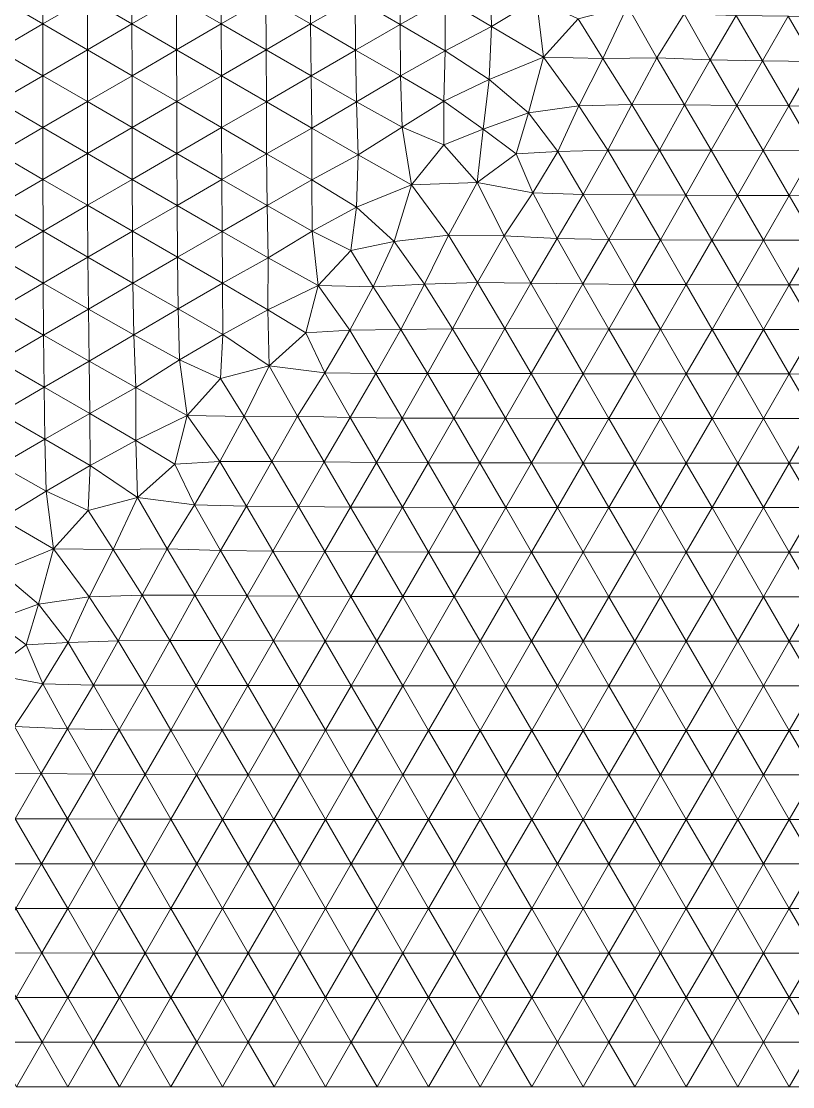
# Model space of a CAD drawing. Extents: x 1.2 to 53.9, y -43.5 to 3.2.
# Drawn here: x 3.822 to 6.82, y -43.174 to -39.032 of the extents above; entities that cross this region are included whole.
import ezdxf

# ---------------------------------------------------------------- set-up
doc = ezdxf.new("R2010")
doc.units = 0
doc.header["$MEASUREMENT"] = 0
doc.layers.add('layer', color=7, linetype='Continuous')

msp = doc.modelspace()

# ---------------------------------------------------------------- linework, layer by layer
at = {"layer": 'layer', "color": 47, "lineweight": 9}
for points in [[(3.9053, -38.8396), (3.7321, -38.9404), (3.9054, -39.0413)], [(3.9053, -38.8396), (3.9054, -39.0413), (4.0786, -38.9405)], [(4.2519, -38.8397), (4.0786, -38.9405), (4.252, -39.0413)], [(4.2519, -38.8397), (4.252, -39.0413), (4.4253, -38.9405)], [(4.5986, -38.8398), (4.4253, -38.9405), (4.5989, -39.0415)], [(4.5986, -38.8398), (4.5989, -39.0415), (4.7723, -38.9408)], [(4.9456, -38.8401), (4.7723, -38.9408), (4.9464, -39.0419)], [(4.9456, -38.8401), (4.9464, -39.0419), (5.1198, -38.9414)], [(5.2936, -38.8413), (5.1198, -38.9414), (5.2943, -39.0433)], [(5.2936, -38.8413), (5.2943, -39.0433), (5.4694, -38.9444)], [(5.6447, -38.8439), (5.4694, -38.9444), (5.6495, -39.0513)], [(5.6447, -38.8439), (5.6495, -39.0513), (5.8238, -38.9456)], [(3.7321, -38.9404), (3.7321, -39.1421), (3.9054, -39.0413)], [(4.0786, -38.9405), (3.9054, -39.0413), (4.0787, -39.1421)], [(4.0786, -38.9405), (4.0787, -39.1421), (4.252, -39.0413)], [(4.4253, -38.9405), (4.252, -39.0413), (4.4255, -39.1422)], [(4.4253, -38.9405), (4.4255, -39.1422), (4.5989, -39.0415)], [(4.7723, -38.9408), (4.5989, -39.0415), (4.773, -39.1425)], [(4.7723, -38.9408), (4.773, -39.1425), (4.9464, -39.0419)], [(5.1198, -38.9414), (4.9464, -39.0419), (5.1211, -39.1431)], [(5.1198, -38.9414), (5.1211, -39.1431), (5.2943, -39.0433)], [(5.4694, -38.9444), (5.2943, -39.0433), (5.4686, -39.1469)], [(5.4694, -38.9444), (5.4686, -39.1469), (5.6495, -39.0513)], [(5.8238, -38.9456), (5.6495, -39.0513), (5.8519, -39.171)], [(5.8238, -38.9456), (5.8519, -39.171), (5.986, -39.0218)], [(5.986, -39.0218), (6.0823, -39.1756), (6.1782, -38.9729)], [(6.0823, -39.1756), (6.2923, -39.1739), (6.1782, -38.9729)], [(6.1782, -38.9729), (6.2923, -39.1739), (6.3986, -39.0021)], [(5.986, -39.0218), (5.8519, -39.171), (6.0823, -39.1756)], [(6.2923, -39.1739), (6.4995, -39.1809), (6.3986, -39.0021)], [(6.3986, -39.0021), (6.4995, -39.1809), (6.6002, -39.0083)], [(6.4995, -39.1809), (6.7027, -39.1849), (6.6002, -39.0083)], [(6.6002, -39.0083), (6.7027, -39.1849), (6.8026, -39.0115)], [(6.7027, -39.1849), (6.9047, -39.1874), (6.8026, -39.0115)], [(6.8026, -39.0115), (6.9047, -39.1874), (7.0048, -39.0139)], [(3.9054, -39.0413), (3.7321, -39.1421), (3.9055, -39.2429)], [(3.9054, -39.0413), (3.9055, -39.2429), (4.0787, -39.1421)], [(4.252, -39.0413), (4.0787, -39.1421), (4.2522, -39.243)], [(4.252, -39.0413), (4.2522, -39.243), (4.4255, -39.1422)], [(4.5989, -39.0415), (4.4255, -39.1422), (4.5995, -39.2432)], [(4.5989, -39.0415), (4.5995, -39.2432), (4.773, -39.1425)], [(4.9464, -39.0419), (4.773, -39.1425), (4.948, -39.2438)], [(4.9464, -39.0419), (4.948, -39.2438), (5.1211, -39.1431)], [(5.2943, -39.0433), (5.1211, -39.1431), (5.2956, -39.2438)], [(5.2943, -39.0433), (5.2956, -39.2438), (5.4686, -39.1469)], [(5.6495, -39.0513), (5.4686, -39.1469), (5.6406, -39.2579)], [(5.6495, -39.0513), (5.6406, -39.2579), (5.8519, -39.171)], [(3.7321, -39.1421), (3.7322, -39.3437), (3.9055, -39.2429)], [(4.0787, -39.1421), (3.9055, -39.2429), (4.0789, -39.3437)], [(4.0787, -39.1421), (4.0789, -39.3437), (4.2522, -39.243)], [(4.4255, -39.1422), (4.2522, -39.243), (4.4259, -39.3439)], [(4.4255, -39.1422), (4.4259, -39.3439), (4.5995, -39.2432)], [(4.773, -39.1425), (4.5995, -39.2432), (4.7742, -39.3445)], [(4.773, -39.1425), (4.7742, -39.3445), (4.948, -39.2438)], [(5.1211, -39.1431), (4.948, -39.2438), (5.1246, -39.345)], [(5.1211, -39.1431), (5.1246, -39.345), (5.2956, -39.2438)], [(5.4686, -39.1469), (5.2956, -39.2438), (5.4645, -39.3423)], [(5.4686, -39.1469), (5.4645, -39.3423), (5.6406, -39.2579)], [(5.8519, -39.171), (5.6406, -39.2579), (5.7925, -39.3869)], [(5.8519, -39.171), (5.7925, -39.3869), (5.9889, -39.3598)], [(5.8519, -39.171), (5.9889, -39.3598), (6.0823, -39.1756)], [(5.9889, -39.3598), (6.1946, -39.3551), (6.0823, -39.1756)], [(6.0823, -39.1756), (6.1946, -39.3551), (6.2923, -39.1739)], [(6.1946, -39.3551), (6.3994, -39.3558), (6.2923, -39.1739)], [(6.2923, -39.1739), (6.3994, -39.3558), (6.4995, -39.1809)], [(6.3994, -39.3558), (6.6028, -39.3586), (6.4995, -39.1809)], [(6.4995, -39.1809), (6.6028, -39.3586), (6.7027, -39.1849)], [(6.6028, -39.3586), (6.8048, -39.3608), (6.7027, -39.1849)], [(6.7027, -39.1849), (6.8048, -39.3608), (6.9047, -39.1874)], [(6.8048, -39.3608), (7.0061, -39.3622), (6.9047, -39.1874)], [(3.9055, -39.2429), (3.7322, -39.3437), (3.9056, -39.4445)], [(3.9055, -39.2429), (3.9056, -39.4445), (4.0789, -39.3437)], [(4.2522, -39.243), (4.0789, -39.3437), (4.2525, -39.4446)], [(4.2522, -39.243), (4.2525, -39.4446), (4.4259, -39.3439)], [(4.5995, -39.2432), (4.4259, -39.3439), (4.6002, -39.445)], [(4.5995, -39.2432), (4.6002, -39.445), (4.7742, -39.3445)], [(4.948, -39.2438), (4.7742, -39.3445), (4.9505, -39.4464)], [(4.948, -39.2438), (4.9505, -39.4464), (5.1246, -39.345)], [(5.2956, -39.2438), (5.1246, -39.345), (5.3027, -39.4434)], [(5.2956, -39.2438), (5.3027, -39.4434), (5.4645, -39.3423)], [(5.6406, -39.2579), (5.4645, -39.3423), (5.6171, -39.4505)], [(5.6406, -39.2579), (5.6171, -39.4505), (5.7925, -39.3869)], [(3.7322, -39.3437), (3.7323, -39.5453), (3.9056, -39.4445)], [(4.0789, -39.3437), (3.9056, -39.4445), (4.0792, -39.5454)], [(4.0789, -39.3437), (4.0792, -39.5454), (4.2525, -39.4446)], [(4.4259, -39.3439), (4.2525, -39.4446), (4.4265, -39.5456)], [(4.4259, -39.3439), (4.4265, -39.5456), (4.6002, -39.445)], [(4.7742, -39.3445), (4.6002, -39.445), (4.7754, -39.5464)], [(4.7742, -39.3445), (4.7754, -39.5464), (4.9505, -39.4464)], [(5.1246, -39.345), (4.9505, -39.4464), (5.1316, -39.5505)], [(5.1246, -39.345), (5.1316, -39.5505), (5.3027, -39.4434)], [(5.4645, -39.3423), (5.3027, -39.4434), (5.4635, -39.5122)], [(5.4645, -39.3423), (5.4635, -39.5122), (5.6171, -39.4505)], [(5.9889, -39.3598), (6.1011, -39.5329), (6.1946, -39.3551)], [(6.1011, -39.5329), (6.3017, -39.532), (6.1946, -39.3551)], [(6.1946, -39.3551), (6.3017, -39.532), (6.3994, -39.3558)], [(6.3017, -39.532), (6.5035, -39.533), (6.3994, -39.3558)], [(6.3994, -39.3558), (6.5035, -39.533), (6.6028, -39.3586)], [(5.6171, -39.4505), (5.7451, -39.5463), (5.7925, -39.3869)], [(5.7451, -39.5463), (5.9076, -39.5384), (5.7925, -39.3869)], [(5.7925, -39.3869), (5.9076, -39.5384), (5.9889, -39.3598)], [(5.9076, -39.5384), (6.1011, -39.5329), (5.9889, -39.3598)], [(6.5035, -39.533), (6.705, -39.5345), (6.6028, -39.3586)], [(6.6028, -39.3586), (6.705, -39.5345), (6.8048, -39.3608)], [(6.705, -39.5345), (6.9061, -39.5356), (6.8048, -39.3608)], [(6.8048, -39.3608), (6.9061, -39.5356), (7.0061, -39.3622)], [(3.9056, -39.4445), (3.7323, -39.5453), (3.9059, -39.6461)], [(3.9056, -39.4445), (3.9059, -39.6461), (4.0792, -39.5454)], [(4.2525, -39.4446), (4.0792, -39.5454), (4.253, -39.6462)], [(4.2525, -39.4446), (4.253, -39.6462), (4.4265, -39.5456)], [(4.6002, -39.445), (4.4265, -39.5456), (4.6013, -39.6467)], [(4.6002, -39.445), (4.6013, -39.6467), (4.7754, -39.5464)], [(4.9505, -39.4464), (4.7754, -39.5464), (4.9514, -39.6485)], [(4.9505, -39.4464), (4.9514, -39.6485), (5.1316, -39.5505)], [(5.3027, -39.4434), (5.1316, -39.5505), (5.3384, -39.6669)], [(5.3027, -39.4434), (5.3384, -39.6669), (5.4635, -39.5122)], [(5.4635, -39.5122), (5.5938, -39.6579), (5.6171, -39.4505)], [(5.6171, -39.4505), (5.5938, -39.6579), (5.7451, -39.5463)], [(5.4635, -39.5122), (5.3384, -39.6669), (5.5938, -39.6579)], [(3.7323, -39.5453), (3.7326, -39.7469), (3.9059, -39.6461)], [(4.0792, -39.5454), (3.9059, -39.6461), (4.0796, -39.747)], [(4.0792, -39.5454), (4.0796, -39.747), (4.253, -39.6462)], [(4.4265, -39.5456), (4.253, -39.6462), (4.4275, -39.7472)], [(4.4265, -39.5456), (4.4275, -39.7472), (4.6013, -39.6467)], [(4.7754, -39.5464), (4.6013, -39.6467), (4.777, -39.748)], [(4.7754, -39.5464), (4.777, -39.748), (4.9514, -39.6485)], [(5.1316, -39.5505), (4.9514, -39.6485), (5.1243, -39.7537)], [(5.1316, -39.5505), (5.1243, -39.7537), (5.3384, -39.6669)], [(5.5938, -39.6579), (5.8097, -39.6985), (5.7451, -39.5463)], [(5.8097, -39.6985), (5.9076, -39.5384), (5.7451, -39.5463)], [(5.8097, -39.6985), (6.006, -39.7055), (5.9076, -39.5384)], [(5.9076, -39.5384), (6.006, -39.7055), (6.1011, -39.5329)], [(6.006, -39.7055), (6.2044, -39.7066), (6.1011, -39.5329)], [(6.1011, -39.5329), (6.2044, -39.7066), (6.3017, -39.532)], [(6.2044, -39.7066), (6.4046, -39.7074), (6.3017, -39.532)], [(6.3017, -39.532), (6.4046, -39.7074), (6.5035, -39.533)], [(6.4046, -39.7074), (6.6054, -39.7083), (6.5035, -39.533)], [(6.5035, -39.533), (6.6054, -39.7083), (6.705, -39.5345)], [(6.6054, -39.7083), (6.8062, -39.7091), (6.705, -39.5345)], [(6.705, -39.5345), (6.8062, -39.7091), (6.9061, -39.5356)], [(6.8062, -39.7091), (7.0068, -39.7096), (6.9061, -39.5356)], [(3.9059, -39.6461), (3.7326, -39.7469), (3.9063, -39.8478)], [(3.9059, -39.6461), (3.9063, -39.8478), (4.0796, -39.747)], [(4.253, -39.6462), (4.0796, -39.747), (4.2539, -39.8478)], [(4.253, -39.6462), (4.2539, -39.8478), (4.4275, -39.7472)], [(4.6013, -39.6467), (4.4275, -39.7472), (4.603, -39.8486)], [(4.6013, -39.6467), (4.603, -39.8486), (4.777, -39.748)], [(4.9514, -39.6485), (4.777, -39.748), (4.9518, -39.847)], [(4.9514, -39.6485), (4.9518, -39.847), (5.1243, -39.7537)], [(5.3384, -39.6669), (5.1243, -39.7537), (5.2714, -39.8874)], [(5.3384, -39.6669), (5.2714, -39.8874), (5.4816, -39.8635)], [(5.3384, -39.6669), (5.4816, -39.8635), (5.5938, -39.6579)], [(5.4816, -39.8635), (5.6982, -39.8658), (5.5938, -39.6579)], [(5.5938, -39.6579), (5.6982, -39.8658), (5.8097, -39.6985)], [(5.6982, -39.8658), (5.9047, -39.8757), (5.8097, -39.6985)], [(5.8097, -39.6985), (5.9047, -39.8757), (6.006, -39.7055)], [(5.9047, -39.8757), (6.1054, -39.8797), (6.006, -39.7055)], [(6.006, -39.7055), (6.1054, -39.8797), (6.2044, -39.7066)], [(6.1054, -39.8797), (6.3055, -39.8812), (6.2044, -39.7066)], [(6.2044, -39.7066), (6.3055, -39.8812), (6.4046, -39.7074)], [(6.3055, -39.8812), (6.5058, -39.882), (6.4046, -39.7074)], [(6.4046, -39.7074), (6.5058, -39.882), (6.6054, -39.7083)], [(6.5058, -39.882), (6.7063, -39.8826), (6.6054, -39.7083)], [(6.6054, -39.7083), (6.7063, -39.8826), (6.8062, -39.7091)], [(6.7063, -39.8826), (6.9067, -39.883), (6.8062, -39.7091)], [(6.8062, -39.7091), (6.9067, -39.883), (7.0068, -39.7096)], [(3.7326, -39.7469), (3.733, -39.9486), (3.9063, -39.8478)], [(4.0796, -39.747), (3.9063, -39.8478), (4.0806, -39.9486)], [(4.0796, -39.747), (4.0806, -39.9486), (4.2539, -39.8478)], [(4.4275, -39.7472), (4.2539, -39.8478), (4.4288, -39.9487)], [(4.4275, -39.7472), (4.4288, -39.9487), (4.603, -39.8486)], [(4.777, -39.748), (4.603, -39.8486), (4.7815, -39.951)], [(4.777, -39.748), (4.7815, -39.951), (4.9518, -39.847)], [(5.1243, -39.7537), (4.9518, -39.847), (5.1026, -39.9222)], [(5.1243, -39.7537), (5.1026, -39.9222), (5.2714, -39.8874)], [(3.9063, -39.8478), (3.733, -39.9486), (3.9072, -40.0496)], [(3.9063, -39.8478), (3.9072, -40.0496), (4.0806, -39.9486)], [(4.2539, -39.8478), (4.0806, -39.9486), (4.2556, -40.0493)], [(4.2539, -39.8478), (4.2556, -40.0493), (4.4288, -39.9487)], [(4.603, -39.8486), (4.4288, -39.9487), (4.6044, -40.0501)], [(4.603, -39.8486), (4.6044, -40.0501), (4.7815, -39.951)], [(4.9518, -39.847), (4.7815, -39.951), (4.9759, -40.0591)], [(4.9518, -39.847), (4.9759, -40.0591), (5.1026, -39.9222)], [(5.1026, -39.9222), (5.1894, -40.0641), (5.2714, -39.8874)], [(5.1894, -40.0641), (5.3891, -40.0533), (5.2714, -39.8874)], [(5.2714, -39.8874), (5.3891, -40.0533), (5.4816, -39.8635)], [(5.3891, -40.0533), (5.5954, -40.0477), (5.4816, -39.8635)], [(5.4816, -39.8635), (5.5954, -40.0477), (5.6982, -39.8658)], [(5.5954, -40.0477), (5.8018, -40.0494), (5.6982, -39.8658)], [(5.6982, -39.8658), (5.8018, -40.0494), (5.9047, -39.8757)], [(5.8018, -40.0494), (6.0047, -40.0527), (5.9047, -39.8757)], [(5.9047, -39.8757), (6.0047, -40.0527), (6.1054, -39.8797)], [(6.0047, -40.0527), (6.2057, -40.0546), (6.1054, -39.8797)], [(6.1054, -39.8797), (6.2057, -40.0546), (6.3055, -39.8812)], [(6.2057, -40.0546), (6.406, -40.0555), (6.3055, -39.8812)], [(6.3055, -39.8812), (6.406, -40.0555), (6.5058, -39.882)], [(6.406, -40.0555), (6.6063, -40.056), (6.5058, -39.882)], [(6.5058, -39.882), (6.6063, -40.056), (6.7063, -39.8826)], [(6.6063, -40.056), (6.8067, -40.0563), (6.7063, -39.8826)], [(6.7063, -39.8826), (6.8067, -40.0563), (6.9067, -39.883)], [(6.8067, -40.0563), (7.007, -40.0564), (6.9067, -39.883)], [(5.1026, -39.9222), (4.9759, -40.0591), (5.1894, -40.0641)], [(3.733, -39.9486), (3.7338, -40.1505), (3.9072, -40.0496)], [(4.0806, -39.9486), (3.9072, -40.0496), (4.0824, -40.1505)], [(4.0806, -39.9486), (4.0824, -40.1505), (4.2556, -40.0493)], [(4.4288, -39.9487), (4.2556, -40.0493), (4.4311, -40.1494)], [(4.4288, -39.9487), (4.4311, -40.1494), (4.6044, -40.0501)], [(4.7815, -39.951), (4.6044, -40.0501), (4.7796, -40.1539)], [(4.7815, -39.951), (4.7796, -40.1539), (4.9759, -40.0591)], [(3.9072, -40.0496), (3.7338, -40.1505), (3.9087, -40.2516)], [(3.9072, -40.0496), (3.9087, -40.2516), (4.0824, -40.1505)], [(4.2556, -40.0493), (4.0824, -40.1505), (4.2591, -40.251)], [(4.2556, -40.0493), (4.2591, -40.251), (4.4311, -40.1494)], [(4.6044, -40.0501), (4.4311, -40.1494), (4.605, -40.249)], [(4.6044, -40.0501), (4.605, -40.249), (4.7796, -40.1539)], [(4.9759, -40.0591), (4.7796, -40.1539), (4.9282, -40.2431)], [(4.9759, -40.0591), (4.9282, -40.2431), (5.0988, -40.2327)], [(4.9759, -40.0591), (5.0988, -40.2327), (5.1894, -40.0641)], [(5.1894, -40.0641), (5.2963, -40.2301), (5.3891, -40.0533)], [(5.2963, -40.2301), (5.4978, -40.2267), (5.3891, -40.0533)], [(5.3891, -40.0533), (5.4978, -40.2267), (5.5954, -40.0477)], [(5.4978, -40.2267), (5.7012, -40.2257), (5.5954, -40.0477)], [(5.5954, -40.0477), (5.7012, -40.2257), (5.8018, -40.0494)], [(5.7012, -40.2257), (5.9039, -40.2267), (5.8018, -40.0494)], [(5.8018, -40.0494), (5.9039, -40.2267), (6.0047, -40.0527)], [(5.9039, -40.2267), (6.1053, -40.2281), (6.0047, -40.0527)], [(6.0047, -40.0527), (6.1053, -40.2281), (6.2057, -40.0546)], [(6.1053, -40.2281), (6.3059, -40.2289), (6.2057, -40.0546)], [(6.2057, -40.0546), (6.3059, -40.2289), (6.406, -40.0555)], [(6.3059, -40.2289), (6.5063, -40.2293), (6.406, -40.0555)], [(6.406, -40.0555), (6.5063, -40.2293), (6.6063, -40.056)], [(6.5063, -40.2293), (6.7066, -40.2296), (6.6063, -40.056)], [(6.6063, -40.056), (6.7066, -40.2296), (6.8067, -40.0563)], [(6.7066, -40.2296), (6.9069, -40.2297), (6.8067, -40.0563)], [(6.8067, -40.0563), (6.9069, -40.2297), (7.007, -40.0564)], [(5.0988, -40.2327), (5.2963, -40.2301), (5.1894, -40.0641)], [(3.7338, -40.1505), (3.735, -40.3525), (3.9087, -40.2516)], [(4.0824, -40.1505), (3.9087, -40.2516), (4.0854, -40.3531)], [(4.0824, -40.1505), (4.0854, -40.3531), (4.2591, -40.251)], [(4.4311, -40.1494), (4.2591, -40.251), (4.4368, -40.3483)], [(4.4311, -40.1494), (4.4368, -40.3483), (4.605, -40.249)], [(4.7796, -40.1539), (4.605, -40.249), (4.7847, -40.3715)], [(4.7796, -40.1539), (4.7847, -40.3715), (4.9282, -40.2431)], [(5.4978, -40.2267), (5.602, -40.401), (5.7012, -40.2257)], [(5.602, -40.401), (5.8037, -40.4011), (5.7012, -40.2257)], [(5.7012, -40.2257), (5.8037, -40.4011), (5.9039, -40.2267)], [(3.9087, -40.2516), (3.735, -40.3525), (3.9108, -40.454)], [(3.9087, -40.2516), (3.9108, -40.454), (4.0854, -40.3531)], [(4.2591, -40.251), (4.0854, -40.3531), (4.2665, -40.4558)], [(4.2591, -40.251), (4.2665, -40.4558), (4.4368, -40.3483)], [(4.605, -40.249), (4.4368, -40.3483), (4.5959, -40.4205)], [(4.605, -40.249), (4.5959, -40.4205), (4.7847, -40.3715)], [(4.7847, -40.3715), (5.0013, -40.398), (4.9282, -40.2431)], [(4.9282, -40.2431), (5.0013, -40.398), (5.0988, -40.2327)], [(5.0013, -40.398), (5.2, -40.4016), (5.0988, -40.2327)], [(5.0988, -40.2327), (5.2, -40.4016), (5.2963, -40.2301)], [(5.2, -40.4016), (5.4004, -40.4015), (5.2963, -40.2301)], [(5.2963, -40.2301), (5.4004, -40.4015), (5.4978, -40.2267)], [(5.4004, -40.4015), (5.602, -40.401), (5.4978, -40.2267)], [(5.8037, -40.4011), (6.005, -40.4017), (5.9039, -40.2267)], [(5.9039, -40.2267), (6.005, -40.4017), (6.1053, -40.2281)], [(6.005, -40.4017), (6.2058, -40.4023), (6.1053, -40.2281)], [(6.1053, -40.2281), (6.2058, -40.4023), (6.3059, -40.2289)], [(6.2058, -40.4023), (6.4062, -40.4027), (6.3059, -40.2289)], [(6.3059, -40.2289), (6.4062, -40.4027), (6.5063, -40.2293)], [(6.4062, -40.4027), (6.6065, -40.4028), (6.5063, -40.2293)], [(6.5063, -40.2293), (6.6065, -40.4028), (6.7066, -40.2296)], [(6.6065, -40.4028), (6.8068, -40.4029), (6.7066, -40.2296)], [(6.7066, -40.2296), (6.8068, -40.4029), (6.9069, -40.2297)], [(6.8068, -40.4029), (7.0071, -40.403), (6.9069, -40.2297)], [(4.4368, -40.3483), (4.2665, -40.4558), (4.4664, -40.5644)], [(4.4368, -40.3483), (4.4664, -40.5644), (4.5959, -40.4205)], [(3.735, -40.3525), (3.7368, -40.5548), (3.9108, -40.454)], [(4.0854, -40.3531), (3.9108, -40.454), (4.0883, -40.5564)], [(4.0854, -40.3531), (4.0883, -40.5564), (4.2665, -40.4558)], [(4.5959, -40.4205), (4.6886, -40.5684), (4.7847, -40.3715)], [(4.6886, -40.5684), (4.895, -40.5665), (4.7847, -40.3715)], [(4.7847, -40.3715), (4.895, -40.5665), (5.0013, -40.398)], [(4.5959, -40.4205), (4.4664, -40.5644), (4.6886, -40.5684)], [(4.895, -40.5665), (5.1, -40.5722), (5.0013, -40.398)], [(5.0013, -40.398), (5.1, -40.5722), (5.2, -40.4016)], [(5.1, -40.5722), (5.3016, -40.5744), (5.2, -40.4016)], [(5.2, -40.4016), (5.3016, -40.5744), (5.4004, -40.4015)], [(5.3016, -40.5744), (5.5028, -40.5749), (5.4004, -40.4015)], [(5.4004, -40.4015), (5.5028, -40.5749), (5.602, -40.401)], [(5.5028, -40.5749), (5.7039, -40.5751), (5.602, -40.401)], [(5.602, -40.401), (5.7039, -40.5751), (5.8037, -40.4011)], [(5.7039, -40.5751), (5.9049, -40.5754), (5.8037, -40.4011)], [(5.8037, -40.4011), (5.9049, -40.5754), (6.005, -40.4017)], [(5.9049, -40.5754), (6.1056, -40.5757), (6.005, -40.4017)], [(6.005, -40.4017), (6.1056, -40.5757), (6.2058, -40.4023)], [(6.1056, -40.5757), (6.306, -40.5759), (6.2058, -40.4023)], [(6.2058, -40.4023), (6.306, -40.5759), (6.4062, -40.4027)], [(6.306, -40.5759), (6.5064, -40.5761), (6.4062, -40.4027)], [(6.4062, -40.4027), (6.5064, -40.5761), (6.6065, -40.4028)], [(6.5064, -40.5761), (6.7067, -40.5762), (6.6065, -40.4028)], [(6.6065, -40.4028), (6.7067, -40.5762), (6.8068, -40.4029)], [(6.7067, -40.5762), (6.907, -40.5762), (6.8068, -40.4029)], [(6.8068, -40.4029), (6.907, -40.5762), (7.0071, -40.403)], [(3.9108, -40.454), (3.7368, -40.5548), (3.9136, -40.6564)], [(3.9108, -40.454), (3.9136, -40.6564), (4.0883, -40.5564)], [(4.2665, -40.4558), (4.0883, -40.5564), (4.2668, -40.6618)], [(4.2665, -40.4558), (4.2668, -40.6618), (4.4664, -40.5644)], [(3.7368, -40.5548), (3.7398, -40.7579), (3.9136, -40.6564)], [(4.0883, -40.5564), (3.9136, -40.6564), (4.0901, -40.7582)], [(4.0883, -40.5564), (4.0901, -40.7582), (4.2668, -40.6618)], [(4.4664, -40.5644), (4.2668, -40.6618), (4.419, -40.7531)], [(4.4664, -40.5644), (4.419, -40.7531), (4.5935, -40.7431)], [(4.4664, -40.5644), (4.5935, -40.7431), (4.6886, -40.5684)], [(4.5935, -40.7431), (4.7956, -40.7432), (4.6886, -40.5684)], [(4.6886, -40.5684), (4.7956, -40.7432), (4.895, -40.5665)], [(4.7956, -40.7432), (4.9991, -40.7449), (4.895, -40.5665)], [(4.895, -40.5665), (4.9991, -40.7449), (5.1, -40.5722)], [(4.9991, -40.7449), (5.2017, -40.747), (5.1, -40.5722)], [(5.1, -40.5722), (5.2017, -40.747), (5.3016, -40.5744)], [(5.2017, -40.747), (5.4031, -40.7482), (5.3016, -40.5744)], [(5.3016, -40.5744), (5.4031, -40.7482), (5.5028, -40.5749)], [(5.4031, -40.7482), (5.6041, -40.7487), (5.5028, -40.5749)], [(5.5028, -40.5749), (5.6041, -40.7487), (5.7039, -40.5751)], [(5.6041, -40.7487), (5.8049, -40.7489), (5.7039, -40.5751)], [(5.7039, -40.5751), (5.8049, -40.7489), (5.9049, -40.5754)], [(5.8049, -40.7489), (6.0054, -40.7491), (5.9049, -40.5754)], [(5.9049, -40.5754), (6.0054, -40.7491), (6.1056, -40.5757)], [(6.0054, -40.7491), (6.2059, -40.7492), (6.1056, -40.5757)], [(6.1056, -40.5757), (6.2059, -40.7492), (6.306, -40.5759)], [(6.2059, -40.7492), (6.4062, -40.7493), (6.306, -40.5759)], [(6.306, -40.5759), (6.4062, -40.7493), (6.5064, -40.5761)], [(6.4062, -40.7493), (6.6065, -40.7494), (6.5064, -40.5761)], [(6.5064, -40.5761), (6.6065, -40.7494), (6.7067, -40.5762)], [(6.6065, -40.7494), (6.8068, -40.7494), (6.7067, -40.5762)], [(6.7067, -40.5762), (6.8068, -40.7494), (6.907, -40.5762)], [(6.8068, -40.7494), (7.0071, -40.7494), (6.907, -40.5762)], [(3.9136, -40.6564), (3.7398, -40.7579), (3.9191, -40.8585)], [(3.9136, -40.6564), (3.9191, -40.8585), (4.0901, -40.7582)], [(4.2668, -40.6618), (4.0901, -40.7582), (4.274, -40.8837)], [(4.2668, -40.6618), (4.274, -40.8837), (4.419, -40.7531)], [(3.7398, -40.7579), (3.7448, -40.9644), (3.9191, -40.8585)], [(4.0901, -40.7582), (3.9191, -40.8585), (4.0817, -40.9334)], [(4.0901, -40.7582), (4.0817, -40.9334), (4.274, -40.8837)], [(4.274, -40.8837), (4.4948, -40.9114), (4.419, -40.7531)], [(4.419, -40.7531), (4.4948, -40.9114), (4.5935, -40.7431)], [(4.4948, -40.9114), (4.6967, -40.9164), (4.5935, -40.7431)], [(4.5935, -40.7431), (4.6967, -40.9164), (4.7956, -40.7432)], [(4.6967, -40.9164), (4.8993, -40.9186), (4.7956, -40.7432)], [(4.7956, -40.7432), (4.8993, -40.9186), (4.9991, -40.7449)], [(4.8993, -40.9186), (5.1016, -40.9202), (4.9991, -40.7449)], [(4.9991, -40.7449), (5.1016, -40.9202), (5.2017, -40.747)], [(5.1016, -40.9202), (5.3032, -40.9214), (5.2017, -40.747)], [(5.2017, -40.747), (5.3032, -40.9214), (5.4031, -40.7482)], [(5.3032, -40.9214), (5.5042, -40.922), (5.4031, -40.7482)], [(5.4031, -40.7482), (5.5042, -40.922), (5.6041, -40.7487)], [(5.5042, -40.922), (5.7048, -40.9223), (5.6041, -40.7487)], [(5.6041, -40.7487), (5.7048, -40.9223), (5.8049, -40.7489)], [(5.7048, -40.9223), (5.9053, -40.9224), (5.8049, -40.7489)], [(5.8049, -40.7489), (5.9053, -40.9224), (6.0054, -40.7491)], [(5.9053, -40.9224), (6.1057, -40.9225), (6.0054, -40.7491)], [(6.0054, -40.7491), (6.1057, -40.9225), (6.2059, -40.7492)], [(6.1057, -40.9225), (6.3061, -40.9226), (6.2059, -40.7492)], [(6.2059, -40.7492), (6.3061, -40.9226), (6.4062, -40.7493)], [(6.3061, -40.9226), (6.5064, -40.9226), (6.4062, -40.7493)], [(6.4062, -40.7493), (6.5064, -40.9226), (6.6065, -40.7494)], [(6.5064, -40.9226), (6.7067, -40.9226), (6.6065, -40.7494)], [(6.6065, -40.7494), (6.7067, -40.9226), (6.8068, -40.7494)], [(6.7067, -40.9226), (6.907, -40.9226), (6.8068, -40.7494)], [(6.8068, -40.7494), (6.907, -40.9226), (7.0071, -40.7494)], [(3.9191, -40.8585), (3.7448, -40.9644), (3.9476, -41.0825)], [(3.9191, -40.8585), (3.9476, -41.0825), (4.0817, -40.9334)], [(4.0817, -40.9334), (4.1783, -41.0858), (4.274, -40.8837)], [(4.1783, -41.0858), (4.3886, -41.0828), (4.274, -40.8837)], [(4.274, -40.8837), (4.3886, -41.0828), (4.4948, -40.9114)], [(4.3886, -41.0828), (4.5961, -41.0887), (4.4948, -40.9114)], [(4.4948, -40.9114), (4.5961, -41.0887), (4.6967, -40.9164)], [(4.5961, -41.0887), (4.7995, -41.0918), (4.6967, -40.9164)], [(4.6967, -40.9164), (4.7995, -41.0918), (4.8993, -40.9186)], [(4.7995, -41.0918), (5.0017, -41.0936), (4.8993, -40.9186)], [(4.8993, -40.9186), (5.0017, -41.0936), (5.1016, -40.9202)], [(5.0017, -41.0936), (5.2032, -41.0946), (5.1016, -40.9202)], [(5.1016, -40.9202), (5.2032, -41.0946), (5.3032, -40.9214)], [(5.2032, -41.0946), (5.4041, -41.0952), (5.3032, -40.9214)], [(5.3032, -40.9214), (5.4041, -41.0952), (5.5042, -40.922)], [(5.4041, -41.0952), (5.6048, -41.0955), (5.5042, -40.922)], [(5.5042, -40.922), (5.6048, -41.0955), (5.7048, -40.9223)], [(5.6048, -41.0955), (5.8052, -41.0957), (5.7048, -40.9223)], [(5.7048, -40.9223), (5.8052, -41.0957), (5.9053, -40.9224)], [(5.8052, -41.0957), (6.0056, -41.0957), (5.9053, -40.9224)], [(5.9053, -40.9224), (6.0056, -41.0957), (6.1057, -40.9225)], [(6.0056, -41.0957), (6.2059, -41.0958), (6.1057, -40.9225)], [(6.1057, -40.9225), (6.2059, -41.0958), (6.3061, -40.9226)], [(6.2059, -41.0958), (6.4062, -41.0958), (6.3061, -40.9226)], [(6.3061, -40.9226), (6.4062, -41.0958), (6.5064, -40.9226)], [(6.4062, -41.0958), (6.6065, -41.0958), (6.5064, -40.9226)], [(6.5064, -40.9226), (6.6065, -41.0958), (6.7067, -40.9226)], [(6.6065, -41.0958), (6.8068, -41.0958), (6.7067, -40.9226)], [(6.7067, -40.9226), (6.8068, -41.0958), (6.907, -40.9226)], [(6.8068, -41.0958), (7.0071, -41.0958), (6.907, -40.9226)], [(3.7448, -40.9644), (3.7361, -41.1701), (3.9476, -41.0825)], [(4.0817, -40.9334), (3.9476, -41.0825), (4.1783, -41.0858)], [(3.9476, -41.0825), (3.7361, -41.1701), (3.8885, -41.2975)], [(3.9476, -41.0825), (3.8885, -41.2975), (4.0851, -41.2694)], [(3.9476, -41.0825), (4.0851, -41.2694), (4.1783, -41.0858)], [(4.0851, -41.2694), (4.2911, -41.2636), (4.1783, -41.0858)], [(4.1783, -41.0858), (4.2911, -41.2636), (4.3886, -41.0828)], [(4.2911, -41.2636), (4.4961, -41.2633), (4.3886, -41.0828)], [(4.3886, -41.0828), (4.4961, -41.2633), (4.5961, -41.0887)], [(4.4961, -41.2633), (4.6997, -41.2653), (4.5961, -41.0887)], [(4.5961, -41.0887), (4.6997, -41.2653), (4.7995, -41.0918)], [(4.6997, -41.2653), (4.9018, -41.2669), (4.7995, -41.0918)], [(4.7995, -41.0918), (4.9018, -41.2669), (5.0017, -41.0936)], [(4.9018, -41.2669), (5.1032, -41.2679), (5.0017, -41.0936)], [(5.0017, -41.0936), (5.1032, -41.2679), (5.2032, -41.0946)], [(5.1032, -41.2679), (5.3041, -41.2685), (5.2032, -41.0946)], [(5.2032, -41.0946), (5.3041, -41.2685), (5.4041, -41.0952)], [(5.3041, -41.2685), (5.5047, -41.2688), (5.4041, -41.0952)], [(5.4041, -41.0952), (5.5047, -41.2688), (5.6048, -41.0955)], [(5.5047, -41.2688), (5.7051, -41.2689), (5.6048, -41.0955)], [(5.6048, -41.0955), (5.7051, -41.2689), (5.8052, -41.0957)], [(5.7051, -41.2689), (5.9055, -41.269), (5.8052, -41.0957)], [(5.8052, -41.0957), (5.9055, -41.269), (6.0056, -41.0957)], [(5.9055, -41.269), (6.1058, -41.269), (6.0056, -41.0957)], [(6.0056, -41.0957), (6.1058, -41.269), (6.2059, -41.0958)], [(6.1058, -41.269), (6.3061, -41.269), (6.2059, -41.0958)], [(6.2059, -41.0958), (6.3061, -41.269), (6.4062, -41.0958)], [(6.3061, -41.269), (6.5064, -41.269), (6.4062, -41.0958)], [(6.4062, -41.0958), (6.5064, -41.269), (6.6065, -41.0958)], [(6.5064, -41.269), (6.7067, -41.269), (6.6065, -41.0958)], [(6.6065, -41.0958), (6.7067, -41.269), (6.8068, -41.0958)], [(6.7067, -41.269), (6.907, -41.269), (6.8068, -41.0958)], [(6.8068, -41.0958), (6.907, -41.269), (7.0071, -41.0958)], [(3.7361, -41.1701), (3.7129, -41.3618), (3.8885, -41.2975)], [(3.7129, -41.3618), (3.8412, -41.4562), (3.8885, -41.2975)], [(3.8412, -41.4562), (4.004, -41.4474), (3.8885, -41.2975)], [(3.8885, -41.2975), (4.004, -41.4474), (4.0851, -41.2694)], [(4.004, -41.4474), (4.1977, -41.441), (4.0851, -41.2694)], [(4.0851, -41.2694), (4.1977, -41.441), (4.2911, -41.2636)], [(4.1977, -41.441), (4.3985, -41.4392), (4.2911, -41.2636)], [(4.2911, -41.2636), (4.3985, -41.4392), (4.4961, -41.2633)], [(4.3985, -41.4392), (4.6004, -41.4395), (4.4961, -41.2633)], [(4.4961, -41.2633), (4.6004, -41.4395), (4.6997, -41.2653)], [(4.6004, -41.4395), (4.8021, -41.4405), (4.6997, -41.2653)], [(4.6997, -41.2653), (4.8021, -41.4405), (4.9018, -41.2669)], [(4.8021, -41.4405), (5.0033, -41.4413), (4.9018, -41.2669)], [(4.9018, -41.2669), (5.0033, -41.4413), (5.1032, -41.2679)], [(5.0033, -41.4413), (5.204, -41.4418), (5.1032, -41.2679)], [(5.1032, -41.2679), (5.204, -41.4418), (5.3041, -41.2685)], [(5.204, -41.4418), (5.4046, -41.442), (5.3041, -41.2685)], [(5.3041, -41.2685), (5.4046, -41.442), (5.5047, -41.2688)], [(5.4046, -41.442), (5.605, -41.4421), (5.5047, -41.2688)], [(5.5047, -41.2688), (5.605, -41.4421), (5.7051, -41.2689)], [(5.605, -41.4421), (5.8053, -41.4422), (5.7051, -41.2689)], [(5.7051, -41.2689), (5.8053, -41.4422), (5.9055, -41.269)], [(5.8053, -41.4422), (6.0057, -41.4422), (5.9055, -41.269)], [(5.9055, -41.269), (6.0057, -41.4422), (6.1058, -41.269)], [(6.0057, -41.4422), (6.206, -41.4422), (6.1058, -41.269)], [(6.1058, -41.269), (6.206, -41.4422), (6.3061, -41.269)], [(6.206, -41.4422), (6.4062, -41.4422), (6.3061, -41.269)], [(6.3061, -41.269), (6.4062, -41.4422), (6.5064, -41.269)], [(6.4062, -41.4422), (6.6065, -41.4422), (6.5064, -41.269)], [(6.5064, -41.269), (6.6065, -41.4422), (6.7067, -41.269)], [(6.6065, -41.4422), (6.8068, -41.4422), (6.7067, -41.269)], [(6.7067, -41.269), (6.8068, -41.4422), (6.907, -41.269)], [(6.8068, -41.4422), (7.0071, -41.4422), (6.907, -41.269)], [(3.7129, -41.3618), (3.6899, -41.5681), (3.8412, -41.4562)], [(3.6899, -41.5681), (3.9061, -41.6072), (3.8412, -41.4562)], [(3.9061, -41.6072), (4.004, -41.4474), (3.8412, -41.4562)], [(3.9061, -41.6072), (4.1027, -41.6131), (4.004, -41.4474)], [(4.004, -41.4474), (4.1027, -41.6131), (4.1977, -41.441)], [(4.1027, -41.6131), (4.3013, -41.6135), (4.1977, -41.441)], [(4.1977, -41.441), (4.3013, -41.6135), (4.3985, -41.4392)], [(4.3013, -41.6135), (4.5017, -41.6137), (4.3985, -41.4392)], [(4.3985, -41.4392), (4.5017, -41.6137), (4.6004, -41.4395)], [(4.5017, -41.6137), (4.7026, -41.6141), (4.6004, -41.4395)], [(4.6004, -41.4395), (4.7026, -41.6141), (4.8021, -41.4405)], [(4.7026, -41.6141), (4.9034, -41.6147), (4.8021, -41.4405)], [(4.8021, -41.4405), (4.9034, -41.6147), (5.0033, -41.4413)], [(4.9034, -41.6147), (5.104, -41.615), (5.0033, -41.4413)], [(5.0033, -41.4413), (5.104, -41.615), (5.204, -41.4418)], [(5.104, -41.615), (5.3045, -41.6153), (5.204, -41.4418)], [(5.204, -41.4418), (5.3045, -41.6153), (5.4046, -41.442)], [(5.3045, -41.6153), (5.5049, -41.6154), (5.4046, -41.442)], [(5.4046, -41.442), (5.5049, -41.6154), (5.605, -41.4421)], [(5.5049, -41.6154), (5.7052, -41.6154), (5.605, -41.4421)], [(5.605, -41.4421), (5.7052, -41.6154), (5.8053, -41.4422)], [(5.7052, -41.6154), (5.9055, -41.6154), (5.8053, -41.4422)], [(5.8053, -41.4422), (5.9055, -41.6154), (6.0057, -41.4422)], [(5.9055, -41.6154), (6.1058, -41.6154), (6.0057, -41.4422)], [(6.0057, -41.4422), (6.1058, -41.6154), (6.206, -41.4422)], [(6.1058, -41.6154), (6.3061, -41.6155), (6.206, -41.4422)], [(6.206, -41.4422), (6.3061, -41.6155), (6.4062, -41.4422)], [(6.3061, -41.6155), (6.5064, -41.6155), (6.4062, -41.4422)], [(6.4062, -41.4422), (6.5064, -41.6155), (6.6065, -41.4422)], [(6.5064, -41.6155), (6.7067, -41.6155), (6.6065, -41.4422)], [(6.6065, -41.4422), (6.7067, -41.6155), (6.8068, -41.4422)], [(6.7067, -41.6155), (6.907, -41.6155), (6.8068, -41.4422)], [(6.8068, -41.4422), (6.907, -41.6155), (7.0071, -41.4422)], [(3.6899, -41.5681), (3.7948, -41.7742), (3.9061, -41.6072)], [(3.7948, -41.7742), (4.0015, -41.783), (3.9061, -41.6072)], [(3.9061, -41.6072), (4.0015, -41.783), (4.1027, -41.6131)], [(4.0015, -41.783), (4.2024, -41.7863), (4.1027, -41.6131)], [(4.1027, -41.6131), (4.2024, -41.7863), (4.3013, -41.6135)], [(4.2024, -41.7863), (4.4026, -41.7873), (4.3013, -41.6135)], [(4.3013, -41.6135), (4.4026, -41.7873), (4.5017, -41.6137)], [(4.4026, -41.7873), (4.603, -41.7877), (4.5017, -41.6137)], [(4.5017, -41.6137), (4.603, -41.7877), (4.7026, -41.6141)], [(4.603, -41.7877), (4.8035, -41.7881), (4.7026, -41.6141)], [(4.7026, -41.6141), (4.8035, -41.7881), (4.9034, -41.6147)], [(4.8035, -41.7881), (5.004, -41.7883), (4.9034, -41.6147)], [(4.9034, -41.6147), (5.004, -41.7883), (5.104, -41.615)], [(5.004, -41.7883), (5.2044, -41.7885), (5.104, -41.615)], [(5.104, -41.615), (5.2044, -41.7885), (5.3045, -41.6153)], [(5.2044, -41.7885), (5.4048, -41.7886), (5.3045, -41.6153)], [(5.3045, -41.6153), (5.4048, -41.7886), (5.5049, -41.6154)], [(5.4048, -41.7886), (5.6051, -41.7886), (5.5049, -41.6154)], [(5.5049, -41.6154), (5.6051, -41.7886), (5.7052, -41.6154)], [(5.6051, -41.7886), (5.8054, -41.7886), (5.7052, -41.6154)], [(5.7052, -41.6154), (5.8054, -41.7886), (5.9055, -41.6154)], [(5.8054, -41.7886), (6.0057, -41.7887), (5.9055, -41.6154)], [(5.9055, -41.6154), (6.0057, -41.7887), (6.1058, -41.6154)], [(6.0057, -41.7887), (6.206, -41.7887), (6.1058, -41.6154)], [(6.1058, -41.6154), (6.206, -41.7887), (6.3061, -41.6155)], [(6.206, -41.7887), (6.4062, -41.7887), (6.3061, -41.6155)], [(6.3061, -41.6155), (6.4062, -41.7887), (6.5064, -41.6155)], [(6.4062, -41.7887), (6.6065, -41.7887), (6.5064, -41.6155)], [(6.5064, -41.6155), (6.6065, -41.7887), (6.7067, -41.6155)], [(6.6065, -41.7887), (6.8068, -41.7887), (6.7067, -41.6155)], [(6.7067, -41.6155), (6.8068, -41.7887), (6.907, -41.6155)], [(6.8068, -41.7887), (7.0071, -41.7887), (6.907, -41.6155)], [(3.692, -41.9557), (3.8986, -41.9565), (3.7948, -41.7742)], [(3.7948, -41.7742), (3.8986, -41.9565), (4.0015, -41.783)], [(3.8986, -41.9565), (4.1018, -41.9591), (4.0015, -41.783)], [(4.0015, -41.783), (4.1018, -41.9591), (4.2024, -41.7863)], [(4.1018, -41.9591), (4.3028, -41.9605), (4.2024, -41.7863)], [(4.2024, -41.7863), (4.3028, -41.9605), (4.4026, -41.7873)], [(4.3028, -41.9605), (4.5032, -41.9611), (4.4026, -41.7873)], [(4.4026, -41.7873), (4.5032, -41.9611), (4.603, -41.7877)], [(4.5032, -41.9611), (4.7036, -41.9614), (4.603, -41.7877)], [(4.603, -41.7877), (4.7036, -41.9614), (4.8035, -41.7881)], [(4.7036, -41.9614), (4.904, -41.9616), (4.8035, -41.7881)], [(4.8035, -41.7881), (4.904, -41.9616), (5.004, -41.7883)], [(4.904, -41.9616), (5.1043, -41.9617), (5.004, -41.7883)], [(5.004, -41.7883), (5.1043, -41.9617), (5.2044, -41.7885)], [(5.1043, -41.9617), (5.3046, -41.9618), (5.2044, -41.7885)], [(5.2044, -41.7885), (5.3046, -41.9618), (5.4048, -41.7886)], [(5.3046, -41.9618), (5.505, -41.9618), (5.4048, -41.7886)], [(5.4048, -41.7886), (5.505, -41.9618), (5.6051, -41.7886)], [(5.505, -41.9618), (5.7053, -41.9619), (5.6051, -41.7886)], [(5.6051, -41.7886), (5.7053, -41.9619), (5.8054, -41.7886)], [(5.7053, -41.9619), (5.9055, -41.9619), (5.8054, -41.7886)], [(5.8054, -41.7886), (5.9055, -41.9619), (6.0057, -41.7887)], [(5.9055, -41.9619), (6.1058, -41.9619), (6.0057, -41.7887)], [(6.0057, -41.7887), (6.1058, -41.9619), (6.206, -41.7887)], [(6.1058, -41.9619), (6.3061, -41.9619), (6.206, -41.7887)], [(6.206, -41.7887), (6.3061, -41.9619), (6.4062, -41.7887)], [(6.3061, -41.9619), (6.5064, -41.9619), (6.4062, -41.7887)], [(6.4062, -41.7887), (6.5064, -41.9619), (6.6065, -41.7887)], [(6.5064, -41.9619), (6.7067, -41.9619), (6.6065, -41.7887)], [(6.6065, -41.7887), (6.7067, -41.9619), (6.8068, -41.7887)], [(6.7067, -41.9619), (6.907, -41.9619), (6.8068, -41.7887)], [(6.8068, -41.7887), (6.907, -41.9619), (7.0071, -41.7887)], [(3.692, -41.9557), (3.7981, -42.1325), (3.8986, -41.9565)], [(3.7981, -42.1325), (4.001, -42.1329), (3.8986, -41.9565)], [(3.8986, -41.9565), (4.001, -42.1329), (4.1018, -41.9591)], [(4.001, -42.1329), (4.2025, -42.1339), (4.1018, -41.9591)], [(4.1018, -41.9591), (4.2025, -42.1339), (4.3028, -41.9605)], [(4.2025, -42.1339), (4.4032, -42.1345), (4.3028, -41.9605)], [(4.3028, -41.9605), (4.4032, -42.1345), (4.5032, -41.9611)], [(4.4032, -42.1345), (4.6036, -42.1348), (4.5032, -41.9611)], [(4.5032, -41.9611), (4.6036, -42.1348), (4.7036, -41.9614)], [(4.6036, -42.1348), (4.8039, -42.1349), (4.7036, -41.9614)], [(4.7036, -41.9614), (4.8039, -42.1349), (4.904, -41.9616)], [(4.8039, -42.1349), (5.0042, -42.135), (4.904, -41.9616)], [(4.904, -41.9616), (5.0042, -42.135), (5.1043, -41.9617)], [(5.0042, -42.135), (5.2045, -42.135), (5.1043, -41.9617)], [(5.1043, -41.9617), (5.2045, -42.135), (5.3046, -41.9618)], [(5.2045, -42.135), (5.4048, -42.1351), (5.3046, -41.9618)], [(5.3046, -41.9618), (5.4048, -42.1351), (5.505, -41.9618)], [(5.4048, -42.1351), (5.6051, -42.1351), (5.505, -41.9618)], [(5.505, -41.9618), (5.6051, -42.1351), (5.7053, -41.9619)], [(5.6051, -42.1351), (5.8054, -42.1351), (5.7053, -41.9619)], [(5.7053, -41.9619), (5.8054, -42.1351), (5.9055, -41.9619)], [(5.8054, -42.1351), (6.0057, -42.1351), (5.9055, -41.9619)], [(5.9055, -41.9619), (6.0057, -42.1351), (6.1058, -41.9619)], [(6.0057, -42.1351), (6.206, -42.1351), (6.1058, -41.9619)], [(6.1058, -41.9619), (6.206, -42.1351), (6.3061, -41.9619)], [(6.206, -42.1351), (6.4062, -42.1351), (6.3061, -41.9619)], [(6.3061, -41.9619), (6.4062, -42.1351), (6.5064, -41.9619)], [(6.4062, -42.1351), (6.6065, -42.1351), (6.5064, -41.9619)], [(6.5064, -41.9619), (6.6065, -42.1351), (6.7067, -41.9619)], [(6.6065, -42.1351), (6.8068, -42.1351), (6.7067, -41.9619)], [(6.7067, -41.9619), (6.8068, -42.1351), (6.907, -41.9619)], [(6.8068, -42.1351), (7.0071, -42.1351), (6.907, -41.9619)], [(3.699, -42.3076), (3.9009, -42.3071), (3.7981, -42.1325)], [(3.7981, -42.1325), (3.9009, -42.3071), (4.001, -42.1329)], [(3.9009, -42.3071), (4.1022, -42.3074), (4.001, -42.1329)], [(4.001, -42.1329), (4.1022, -42.3074), (4.2025, -42.1339)], [(4.1022, -42.3074), (4.303, -42.3078), (4.2025, -42.1339)], [(4.2025, -42.1339), (4.303, -42.3078), (4.4032, -42.1345)], [(4.303, -42.3078), (4.5035, -42.308), (4.4032, -42.1345)], [(4.4032, -42.1345), (4.5035, -42.308), (4.6036, -42.1348)], [(4.5035, -42.308), (4.7038, -42.3082), (4.6036, -42.1348)], [(4.6036, -42.1348), (4.7038, -42.3082), (4.8039, -42.1349)], [(4.7038, -42.3082), (4.9041, -42.3082), (4.8039, -42.1349)], [(4.8039, -42.1349), (4.9041, -42.3082), (5.0042, -42.135)], [(4.9041, -42.3082), (5.1044, -42.3082), (5.0042, -42.135)], [(5.0042, -42.135), (5.1044, -42.3082), (5.2045, -42.135)], [(5.1044, -42.3082), (5.3047, -42.3083), (5.2045, -42.135)], [(5.2045, -42.135), (5.3047, -42.3083), (5.4048, -42.1351)], [(5.3047, -42.3083), (5.505, -42.3083), (5.4048, -42.1351)], [(5.4048, -42.1351), (5.505, -42.3083), (5.6051, -42.1351)], [(5.505, -42.3083), (5.7053, -42.3083), (5.6051, -42.1351)], [(5.6051, -42.1351), (5.7053, -42.3083), (5.8054, -42.1351)], [(5.7053, -42.3083), (5.9055, -42.3083), (5.8054, -42.1351)], [(5.8054, -42.1351), (5.9055, -42.3083), (6.0057, -42.1351)], [(5.9055, -42.3083), (6.1058, -42.3083), (6.0057, -42.1351)], [(6.0057, -42.1351), (6.1058, -42.3083), (6.206, -42.1351)], [(6.1058, -42.3083), (6.3061, -42.3083), (6.206, -42.1351)], [(6.206, -42.1351), (6.3061, -42.3083), (6.4062, -42.1351)], [(6.3061, -42.3083), (6.5064, -42.3083), (6.4062, -42.1351)], [(6.4062, -42.1351), (6.5064, -42.3083), (6.6065, -42.1351)], [(6.5064, -42.3083), (6.7067, -42.3083), (6.6065, -42.1351)], [(6.6065, -42.1351), (6.7067, -42.3083), (6.8068, -42.1351)], [(6.7067, -42.3083), (6.907, -42.3083), (6.8068, -42.1351)], [(6.8068, -42.1351), (6.907, -42.3083), (7.0071, -42.1351)], [(3.699, -42.3076), (3.8011, -42.481), (3.9009, -42.3071)], [(3.8011, -42.481), (4.0021, -42.481), (3.9009, -42.3071)], [(3.9009, -42.3071), (4.0021, -42.481), (4.1022, -42.3074)], [(4.0021, -42.481), (4.2028, -42.4811), (4.1022, -42.3074)], [(4.1022, -42.3074), (4.2028, -42.4811), (4.303, -42.3078)], [(4.2028, -42.4811), (4.4033, -42.4813), (4.303, -42.3078)], [(4.303, -42.3078), (4.4033, -42.4813), (4.5035, -42.308)], [(4.4033, -42.4813), (4.6037, -42.4814), (4.5035, -42.308)], [(4.5035, -42.308), (4.6037, -42.4814), (4.7038, -42.3082)], [(4.6037, -42.4814), (4.804, -42.4814), (4.7038, -42.3082)], [(4.7038, -42.3082), (4.804, -42.4814), (4.9041, -42.3082)], [(4.804, -42.4814), (5.0042, -42.4815), (4.9041, -42.3082)], [(4.9041, -42.3082), (5.0042, -42.4815), (5.1044, -42.3082)], [(5.0042, -42.4815), (5.2045, -42.4815), (5.1044, -42.3082)], [(5.1044, -42.3082), (5.2045, -42.4815), (5.3047, -42.3083)], [(5.2045, -42.4815), (5.4048, -42.4815), (5.3047, -42.3083)], [(5.3047, -42.3083), (5.4048, -42.4815), (5.505, -42.3083)], [(5.4048, -42.4815), (5.6051, -42.4815), (5.505, -42.3083)], [(5.505, -42.3083), (5.6051, -42.4815), (5.7053, -42.3083)], [(5.6051, -42.4815), (5.8054, -42.4815), (5.7053, -42.3083)], [(5.7053, -42.3083), (5.8054, -42.4815), (5.9055, -42.3083)], [(5.8054, -42.4815), (6.0057, -42.4815), (5.9055, -42.3083)], [(5.9055, -42.3083), (6.0057, -42.4815), (6.1058, -42.3083)], [(6.0057, -42.4815), (6.206, -42.4815), (6.1058, -42.3083)], [(6.1058, -42.3083), (6.206, -42.4815), (6.3061, -42.3083)], [(6.206, -42.4815), (6.4062, -42.4815), (6.3061, -42.3083)], [(6.3061, -42.3083), (6.4062, -42.4815), (6.5064, -42.3083)], [(6.4062, -42.4815), (6.6065, -42.4815), (6.5064, -42.3083)], [(6.5064, -42.3083), (6.6065, -42.4815), (6.7067, -42.3083)], [(6.6065, -42.4815), (6.8068, -42.4815), (6.7067, -42.3083)], [(6.7067, -42.3083), (6.8068, -42.4815), (6.907, -42.3083)], [(6.8068, -42.4815), (7.0071, -42.4815), (6.907, -42.3083)], [(3.7013, -42.6545), (3.9021, -42.6544), (3.8011, -42.481)], [(3.8011, -42.481), (3.9021, -42.6544), (4.0021, -42.481)], [(3.9021, -42.6544), (4.1027, -42.6545), (4.0021, -42.481)], [(4.0021, -42.481), (4.1027, -42.6545), (4.2028, -42.4811)], [(4.1027, -42.6545), (4.3032, -42.6546), (4.2028, -42.4811)], [(4.2028, -42.4811), (4.3032, -42.6546), (4.4033, -42.4813)], [(4.3032, -42.6546), (4.5035, -42.6546), (4.4033, -42.4813)], [(4.4033, -42.4813), (4.5035, -42.6546), (4.6037, -42.4814)], [(4.5035, -42.6546), (4.7038, -42.6547), (4.6037, -42.4814)], [(4.6037, -42.4814), (4.7038, -42.6547), (4.804, -42.4814)], [(4.7038, -42.6547), (4.9041, -42.6547), (4.804, -42.4814)], [(4.804, -42.4814), (4.9041, -42.6547), (5.0042, -42.4815)], [(4.9041, -42.6547), (5.1044, -42.6547), (5.0042, -42.4815)], [(5.0042, -42.4815), (5.1044, -42.6547), (5.2045, -42.4815)], [(5.1044, -42.6547), (5.3047, -42.6547), (5.2045, -42.4815)], [(5.2045, -42.4815), (5.3047, -42.6547), (5.4048, -42.4815)], [(5.3047, -42.6547), (5.505, -42.6547), (5.4048, -42.4815)], [(5.4048, -42.4815), (5.505, -42.6547), (5.6051, -42.4815)], [(5.505, -42.6547), (5.7053, -42.6547), (5.6051, -42.4815)], [(5.6051, -42.4815), (5.7053, -42.6547), (5.8054, -42.4815)], [(5.7053, -42.6547), (5.9055, -42.6547), (5.8054, -42.4815)], [(5.8054, -42.4815), (5.9055, -42.6547), (6.0057, -42.4815)], [(5.9055, -42.6547), (6.1058, -42.6547), (6.0057, -42.4815)], [(6.0057, -42.4815), (6.1058, -42.6547), (6.206, -42.4815)], [(6.1058, -42.6547), (6.3061, -42.6547), (6.206, -42.4815)], [(6.206, -42.4815), (6.3061, -42.6547), (6.4062, -42.4815)], [(6.3061, -42.6547), (6.5064, -42.6547), (6.4062, -42.4815)], [(6.4062, -42.4815), (6.5064, -42.6547), (6.6065, -42.4815)], [(6.5064, -42.6547), (6.7067, -42.6547), (6.6065, -42.4815)], [(6.6065, -42.4815), (6.7067, -42.6547), (6.8068, -42.4815)], [(6.7067, -42.6547), (6.907, -42.6547), (6.8068, -42.4815)], [(6.8068, -42.4815), (6.907, -42.6547), (7.0071, -42.4815)], [(3.7013, -42.6545), (3.8021, -42.8278), (3.9021, -42.6544)], [(3.8021, -42.8278), (4.0026, -42.8278), (3.9021, -42.6544)], [(3.9021, -42.6544), (4.0026, -42.8278), (4.1027, -42.6545)], [(4.0026, -42.8278), (4.203, -42.8278), (4.1027, -42.6545)], [(4.1027, -42.6545), (4.203, -42.8278), (4.3032, -42.6546)], [(4.203, -42.8278), (4.4034, -42.8278), (4.3032, -42.6546)], [(4.3032, -42.6546), (4.4034, -42.8278), (4.5035, -42.6546)], [(4.4034, -42.8278), (4.6037, -42.8279), (4.5035, -42.6546)], [(4.5035, -42.6546), (4.6037, -42.8279), (4.7038, -42.6547)], [(4.6037, -42.8279), (4.804, -42.8279), (4.7038, -42.6547)], [(4.7038, -42.6547), (4.804, -42.8279), (4.9041, -42.6547)], [(4.804, -42.8279), (5.0043, -42.8279), (4.9041, -42.6547)], [(4.9041, -42.6547), (5.0043, -42.8279), (5.1044, -42.6547)], [(5.0043, -42.8279), (5.2045, -42.8279), (5.1044, -42.6547)], [(5.1044, -42.6547), (5.2045, -42.8279), (5.3047, -42.6547)], [(5.2045, -42.8279), (5.4048, -42.8279), (5.3047, -42.6547)], [(5.3047, -42.6547), (5.4048, -42.8279), (5.505, -42.6547)], [(5.4048, -42.8279), (5.6051, -42.8279), (5.505, -42.6547)], [(5.505, -42.6547), (5.6051, -42.8279), (5.7053, -42.6547)], [(5.6051, -42.8279), (5.8054, -42.8279), (5.7053, -42.6547)], [(5.7053, -42.6547), (5.8054, -42.8279), (5.9055, -42.6547)], [(5.8054, -42.8279), (6.0057, -42.8279), (5.9055, -42.6547)], [(5.9055, -42.6547), (6.0057, -42.8279), (6.1058, -42.6547)], [(6.0057, -42.8279), (6.206, -42.8279), (6.1058, -42.6547)], [(6.1058, -42.6547), (6.206, -42.8279), (6.3061, -42.6547)], [(6.206, -42.8279), (6.4062, -42.8279), (6.3061, -42.6547)], [(6.3061, -42.6547), (6.4062, -42.8279), (6.5064, -42.6547)], [(6.4062, -42.8279), (6.6065, -42.8279), (6.5064, -42.6547)], [(6.5064, -42.6547), (6.6065, -42.8279), (6.7067, -42.6547)], [(6.6065, -42.8279), (6.8068, -42.8279), (6.7067, -42.6547)], [(6.7067, -42.6547), (6.8068, -42.8279), (6.907, -42.6547)], [(6.8068, -42.8279), (7.0071, -42.8279), (6.907, -42.6547)], [(3.7021, -43.001), (3.9026, -43.001), (3.8021, -42.8278)], [(3.8021, -42.8278), (3.9026, -43.001), (4.0026, -42.8278)], [(3.9026, -43.001), (4.1029, -43.0011), (4.0026, -42.8278)], [(4.0026, -42.8278), (4.1029, -43.0011), (4.203, -42.8278)], [(4.1029, -43.0011), (4.3032, -43.0011), (4.203, -42.8278)], [(4.203, -42.8278), (4.3032, -43.0011), (4.4034, -42.8278)], [(4.3032, -43.0011), (4.5035, -43.0011), (4.4034, -42.8278)], [(4.4034, -42.8278), (4.5035, -43.0011), (4.6037, -42.8279)], [(4.5035, -43.0011), (4.7038, -43.0011), (4.6037, -42.8279)], [(4.6037, -42.8279), (4.7038, -43.0011), (4.804, -42.8279)], [(4.7038, -43.0011), (4.9041, -43.0011), (4.804, -42.8279)], [(4.804, -42.8279), (4.9041, -43.0011), (5.0043, -42.8279)], [(4.9041, -43.0011), (5.1044, -43.0011), (5.0043, -42.8279)], [(5.0043, -42.8279), (5.1044, -43.0011), (5.2045, -42.8279)], [(5.1044, -43.0011), (5.3047, -43.0011), (5.2045, -42.8279)], [(5.2045, -42.8279), (5.3047, -43.0011), (5.4048, -42.8279)], [(5.3047, -43.0011), (5.505, -43.0011), (5.4048, -42.8279)], [(5.4048, -42.8279), (5.505, -43.0011), (5.6051, -42.8279)], [(5.505, -43.0011), (5.7053, -43.0011), (5.6051, -42.8279)], [(5.6051, -42.8279), (5.7053, -43.0011), (5.8054, -42.8279)], [(5.7053, -43.0011), (5.9055, -43.0011), (5.8054, -42.8279)], [(5.8054, -42.8279), (5.9055, -43.0011), (6.0057, -42.8279)], [(5.9055, -43.0011), (6.1058, -43.0011), (6.0057, -42.8279)], [(6.0057, -42.8279), (6.1058, -43.0011), (6.206, -42.8279)], [(6.1058, -43.0011), (6.3061, -43.0011), (6.206, -42.8279)], [(6.206, -42.8279), (6.3061, -43.0011), (6.4062, -42.8279)], [(6.3061, -43.0011), (6.5064, -43.0011), (6.4062, -42.8279)], [(6.4062, -42.8279), (6.5064, -43.0011), (6.6065, -42.8279)], [(6.5064, -43.0011), (6.7067, -43.0011), (6.6065, -42.8279)], [(6.6065, -42.8279), (6.7067, -43.0011), (6.8068, -42.8279)], [(6.7067, -43.0011), (6.907, -43.0011), (6.8068, -42.8279)], [(6.8068, -42.8279), (6.907, -43.0011), (7.0071, -42.8279)], [(3.7021, -43.001), (3.8026, -43.1743), (3.9026, -43.001)], [(3.8026, -43.1743), (4.0028, -43.1743), (3.9026, -43.001)], [(3.9026, -43.001), (4.0028, -43.1743), (4.1029, -43.0011)], [(4.0028, -43.1743), (4.2031, -43.1743), (4.1029, -43.0011)], [(4.1029, -43.0011), (4.2031, -43.1743), (4.3032, -43.0011)], [(4.2031, -43.1743), (4.4034, -43.1743), (4.3032, -43.0011)], [(4.3032, -43.0011), (4.4034, -43.1743), (4.5035, -43.0011)], [(4.4034, -43.1743), (4.6037, -43.1743), (4.5035, -43.0011)], [(4.5035, -43.0011), (4.6037, -43.1743), (4.7038, -43.0011)], [(4.6037, -43.1743), (4.804, -43.1743), (4.7038, -43.0011)], [(4.7038, -43.0011), (4.804, -43.1743), (4.9041, -43.0011)], [(4.804, -43.1743), (5.0043, -43.1743), (4.9041, -43.0011)], [(4.9041, -43.0011), (5.0043, -43.1743), (5.1044, -43.0011)], [(5.0043, -43.1743), (5.2046, -43.1743), (5.1044, -43.0011)], [(5.1044, -43.0011), (5.2046, -43.1743), (5.3047, -43.0011)], [(5.2046, -43.1743), (5.4048, -43.1743), (5.3047, -43.0011)], [(5.3047, -43.0011), (5.4048, -43.1743), (5.505, -43.0011)], [(5.4048, -43.1743), (5.6051, -43.1743), (5.505, -43.0011)], [(5.505, -43.0011), (5.6051, -43.1743), (5.7053, -43.0011)], [(5.6051, -43.1743), (5.8054, -43.1743), (5.7053, -43.0011)], [(5.7053, -43.0011), (5.8054, -43.1743), (5.9055, -43.0011)], [(5.8054, -43.1743), (6.0057, -43.1743), (5.9055, -43.0011)], [(5.9055, -43.0011), (6.0057, -43.1743), (6.1058, -43.0011)], [(6.0057, -43.1743), (6.206, -43.1743), (6.1058, -43.0011)], [(6.1058, -43.0011), (6.206, -43.1743), (6.3061, -43.0011)], [(6.206, -43.1743), (6.4062, -43.1743), (6.3061, -43.0011)], [(6.3061, -43.0011), (6.4062, -43.1743), (6.5064, -43.0011)], [(6.4062, -43.1743), (6.6065, -43.1743), (6.5064, -43.0011)], [(6.5064, -43.0011), (6.6065, -43.1743), (6.7067, -43.0011)], [(6.6065, -43.1743), (6.8068, -43.1743), (6.7067, -43.0011)], [(6.7067, -43.0011), (6.8068, -43.1743), (6.907, -43.0011)], [(6.8068, -43.1743), (7.0071, -43.1743), (6.907, -43.0011)]]:
    msp.add_3dface(points, dxfattribs=at)

doc.saveas('drawing.dxf')
